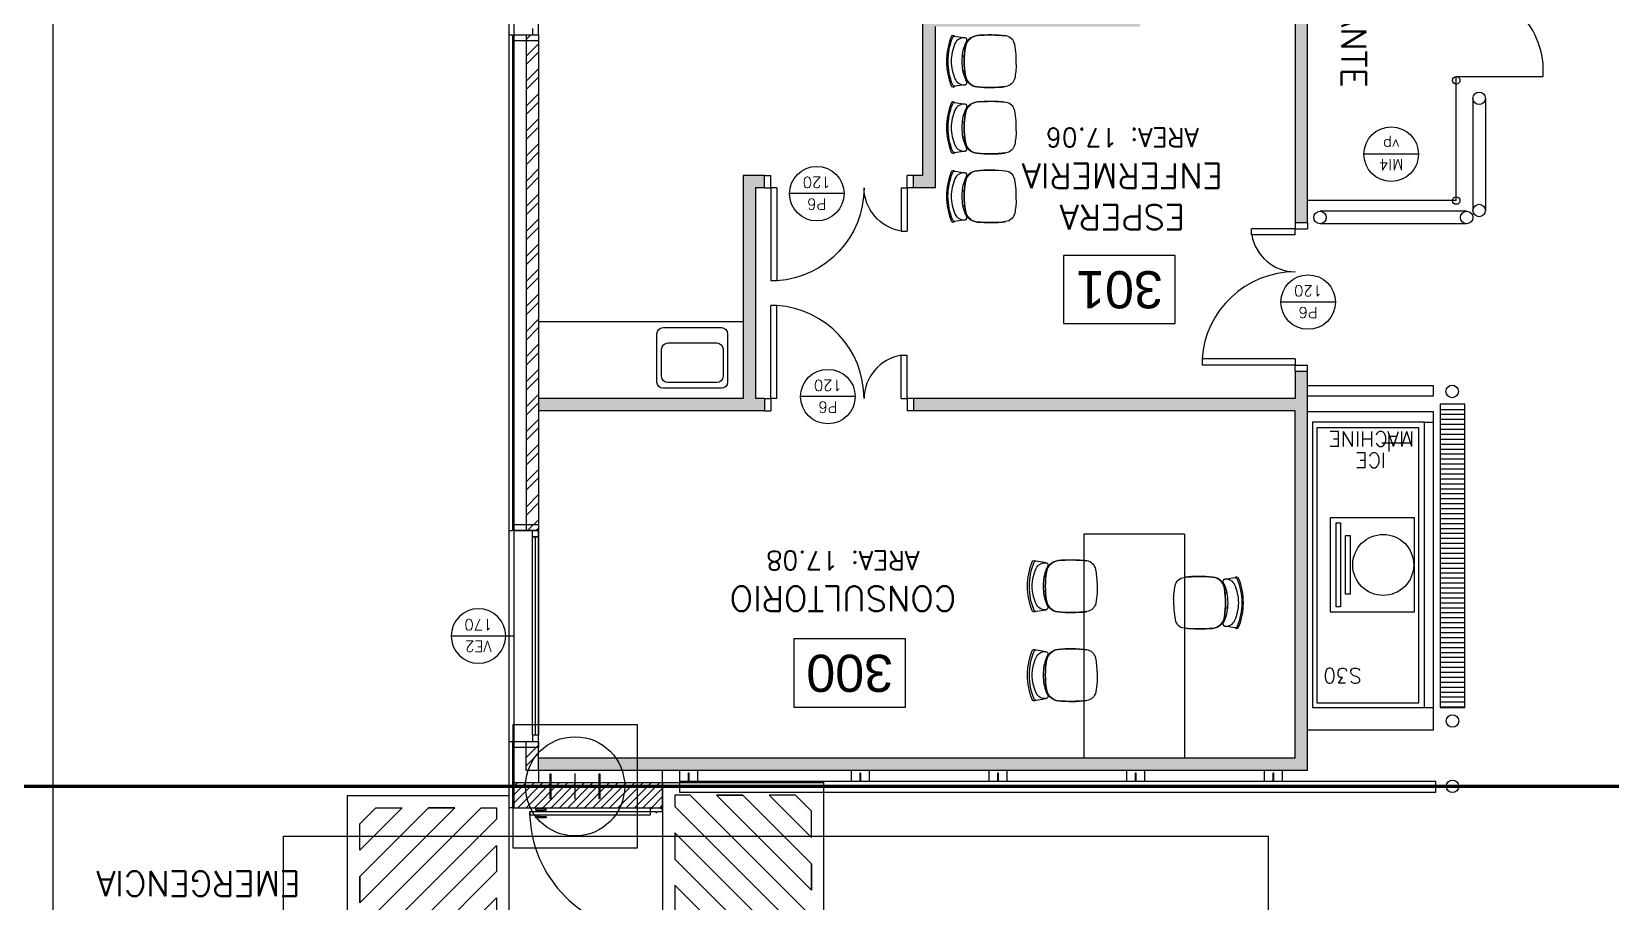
# Model space of a CAD drawing. Header units: millimetres. Extents: x 1478096 to 1808313, y 619971 to 762366.
# Drawn here: x 1521007 to 1533746, y 700893 to 707917 of the extents above; entities that cross this region are included whole.
import ezdxf
from ezdxf.enums import TextEntityAlignment as Align

# ---------------------------------------------------------------- set-up
doc = ezdxf.new("R2010")
doc.units = ezdxf.units.MM
doc.header["$LTSCALE"] = 10
for name, pattern in [('CENTERX2', [4, 2.5, -0.5, 0.5, -0.5]), ('CONTINOUS', [0]), ('SE-GRILLA$0$LR-GRILLA$0$EJES', [0.74, 0.5, -0.12, 0, -0.12])]:
    doc.linetypes.add(name, pattern=pattern)
for name, color, linetype in [('0-superficies', 7, 'Continuous'), ('0_Estructura', 251, 'Continuous'), ('A-HATCH-BLOQUE', 241, 'Continuous'), ('A-HATCH-DURLOCK', 252, 'Continuous'), ('ARQ-SEÑALP', 253, 'Continuous'), ('COSTAN-CAM-EJES', 251, 'CENTERX2'), ('DC-ARQ-0 TEXTOS', 7, 'Continuous'), ('DC-ARQ-CARPINTERIAS', 7, 'Continuous'), ('DC-ARQ-CHAPA', 7, 'Continuous'), ('DC-ARQ-CORDON', 210, 'Continuous'), ('DC-ARQ-DEF BOLARDOS', 7, 'Continuous'), ('DC-ARQ-DEF GUARDARAIL', 7, 'CONTINOUS'), ('DC-ARQ-DEFENSA', 164, 'CONTINOUS'), ('DC-ARQ-EQUIP.', 43, 'Continuous'), ('DC-ARQ-EQUIP. OFICINAS', 33, 'Continuous'), ('DC-ARQ-MURO BLOQUE', 181, 'Continuous'), ('DC-ARQ-PAINEL DURLOCK', 7, 'Continuous'), ('DC-ARQ-REJA', 8, 'Continuous'), ('DC-ARQ-VEREDAS Y URBAN', 9, 'Continuous'), ('DC-EST-CORREAS', 35, 'SE-GRILLA$0$LR-GRILLA$0$EJES'), ('TXT CARP VENTANAS', 6, 'Continuous'), ('TXT CARPINTERIAS', 2, 'Continuous')]:
    doc.layers.add(name, color=color, linetype=linetype)
doc.layers.add('DC-SUP- UTILES', color=2, linetype='Continuous', plot=False)
doc.styles.add('RE-PLANTABASE(XREF)$1$ROMANS', font='romans.shx')
doc.styles.add('ROMANS', font='romans')
doc.styles.get("Standard").update_dxf_attribs({"font": 'ARIAL.TTF'})
pattern_1 = [(225, (3172020.15, 1376323.11), (101.027881, -101.027881), []), (225, (3171952.8, 1376323.11), (101.027881, -101.027881), [])]

# ---------------------------------------------------------------- blocks, each defined once
blk = doc.blocks.new('PUERTAS 03')
at = {"layer": 'DC-ARQ-CARPINTERIAS'}
for p, q in [((1640.725, 671.146), (1640.725, 671.096)), ((1640.825, 671.096), (1640.725, 671.096)), ((1640.825, 671.146), (1640.825, 671.096)), ((1640.825, 671.046), (1640.825, 671.096)), ((1640.825, 671.096), (1641.575, 671.096)), ((1641.575, 671.046), (1641.575, 671.096)), ((1641.575, 671.046), (1641.575, 671.096)), ((1640.825, 671.046), (1641.575, 671.046)), ((1640.725, 669.946), (1640.725, 669.996)), ((1640.825, 669.996), (1640.725, 669.996)), ((1640.825, 670.046), (1640.825, 669.996)), ((1640.825, 670.046), (1641.175, 670.046)), ((1640.825, 669.946), (1640.825, 669.996)), ((1640.825, 669.996), (1641.175, 669.996)), ((1641.175, 670.046), (1641.175, 669.996))]:
    blk.add_line(p, q, dxfattribs=at)
for centre, radius, start, end in [((1640.825, 671.096), 0.752, 270, 356.1859), ((1640.82, 669.984), 0.36, 9.8989, 89.2134)]:
    blk.add_arc(centre, radius, start, end, dxfattribs=at)
blk = doc.blocks.new('A$C6FC4089E')
at = {"layer": 'DC-ARQ-CARPINTERIAS'}
for p, q in [((0.05, 1.7), (0, 1.7)), ((0, 1.7), (0, 1.65)), ((0, 1.7), (0, 0)), ((0.2, 1.7), (0, 1.7)), ((0.05, 1.65), (0.05, 1.7)), ((0.2, 0), (0.2, 1.7)), ((0, 0.05), (0, 1.65)), ((0, 1.65), (0.05, 1.65)), ((0, 1.65), (0.05, 1.65)), ((0.025, 1.65), (0.025, 0.05)), ((0.05, 1.65), (0.05, 0.05)), ((0.05, 0.05), (0, 0.05)), ((0, 0), (0, 0.05)), ((0, 0.05), (0.05, 0.05)), ((0.05, 0.05), (0.05, 0)), ((0.05, 0), (0, 0)), ((0, 0), (0.2, 0))]:
    blk.add_line(p, q, dxfattribs=at)
blk = doc.blocks.new('RE-PLANTABASE(XREF)$0$S2')
for p, q in [((-0.042, 0.018), (-0.042, 0.002)), ((0.079, 0.018), (0.079, 0.002))]:
    blk.add_line(p, q)
for points in [[(0.027, 0.436, 0.054278), (-0.136, 0.424, 0.328643), (-0.204, 0.351, 0.05523), (-0.207, 0.12, 0.340817), (-0.117, 0.026, 0.077917), (0.117, 0.026, 0.200555), (0.187, 0.069, 0.200555)], [(0.027, 0.436, -0.036492), (0.136, 0.424, -0.328643), (0.204, 0.351, -0.05523), (0.207, 0.12, -0.340817), (0.117, 0.026, -0.077917), (-0.117, 0.026, -0.200555), (-0.187, 0.069, -0.200555)], [(0.187, 0.069, -0.200555), (0.117, 0.026, -0.077917), (-0.117, 0.026, -0.340817), (-0.207, 0.12, -0.054462), (-0.205, 0.348)], [(-0.187, 0.069, 0.200555), (-0.117, 0.026, 0.077917), (0.117, 0.026, 0.340817), (0.207, 0.12, 0.054462), (0.205, 0.348)], [(0.189, 0.024), (0.202, -0.058, -0.349153), (0.191, -0.076, -0.09418), (0, -0.114, -0.094192), (-0.192, -0.076, -0.349216), (-0.202, -0.058), (-0.189, 0.024)], [(-0.202, -0.059, 0.482052), (-0.198, -0.088, 0.097119), (0, -0.126, 0.097119), (0.198, -0.088, 0.48266), (0.202, -0.059)]]:
    blk.add_lwpolyline(points, format="xyb")
blk.add_lwpolyline([(0.164, 0.037, -0.10021), (0.042, 0.002, -0.045601), (-0.042, 0.002, -0.10021), (-0.164, 0.037, 0.520466), (-0.189, 0.024, 0.340461), (-0.142, -0.058, 0.089601), (0, -0.089, 0.089601), (0.142, -0.058, 0.340461), (0.189, 0.024, 0.520466)], format="xyb", close=True)
blk = doc.blocks.new('A$C3F715146')
for p, q in [((0.975, 2.386), (0, 2.386)), ((0.07, 2.386), (0.07, 0.086)), ((0.119, 0.127), (0.119, 2.352)), ((0.119, 2.352), (0.936, 2.352)), ((0.936, 2.352), (0.936, 0.127)), ((0.975, 0.086), (0.975, 2.386)), ((0.153, 0.855), (0.153, 1.617)), ((0.153, 1.617), (0.83, 1.617)), ((0.748, 0.898), (0.748, 1.574)), ((0.748, 1.574), (0.784, 1.574)), ((0.784, 1.574), (0.784, 0.898)), ((0.83, 1.617), (0.83, 0.855)), ((0.671, 0.999), (0.671, 1.472)), ((0.671, 1.472), (0.707, 1.472)), ((0.707, 1.472), (0.707, 0.999)), ((0.707, 0.999), (0.671, 0.999)), ((0.784, 0.898), (0.748, 0.898)), ((0.83, 0.855), (0.153, 0.855)), ((0.358, 0.181), (0.358, 0.321)), ((0.17, 0.253), (0.416, 0.253)), ((0.07, 0.086), (0, 0.086)), ((0.07, 0.086), (0.975, 0.086)), ((0.936, 0.127), (0.119, 0.127))]:
    blk.add_line(p, q)
blk.add_lwpolyline([(1.015, 0), (0, 0), (0, 2.569), (1.015, 2.569)], close=True)
blk.add_circle((0.404, 1.236), 0.246)
at = {"style": 'RE-PLANTABASE(XREF)$1$ROMANS'}
for s, p in [('S30', (0.578, 2.07)), ('ICE ', (0.38, 0.332)), ('MACHINE', (0.152, 0.16))]:
    blk.add_text(s, height=0.12, dxfattribs=at).set_placement(p)
blk = doc.blocks.new('BB-PM01$0$planchuela defensa')
for points in [[(0.075, -0.088), (0.075, 0), (-0.075, 0), (-0.075, -0.088)], [(-0.002, -0.088), (-0.002, -0.019), (0.001, -0.019), (0.001, -0.088)]]:
    blk.add_lwpolyline(points)
blk = doc.blocks.new('PUERTAS -200')
at = {"layer": 'DC-ARQ-CARPINTERIAS'}
for p, q in [((1530.206, 676.714), (1530.206, 676.723)), ((1530.206, 676.682), (1530.206, 676.672)), ((1530.22, 676.714), (1530.22, 676.723)), ((1530.22, 676.682), (1530.22, 676.672)), ((1530.206, 674.805), (1530.206, 674.815)), ((1530.206, 674.774), (1530.206, 674.764)), ((1530.22, 674.805), (1530.22, 674.815)), ((1530.22, 674.774), (1530.22, 674.764))]:
    blk.add_line(p, q, dxfattribs=at)
for points in [[(1531.118, 676.714), (1531.118, 676.682), (1530.148, 676.682), (1530.148, 676.714), (1531.118, 676.714)], [(1531.118, 676.744), (1531.128, 676.744), (1531.128, 676.734), (1531.118, 676.734), (1531.118, 676.714), (1531.163, 676.714), (1531.163, 676.704), (1531.173, 676.704), (1531.173, 676.714), (1531.218, 676.714), (1531.218, 676.734), (1531.208, 676.734), (1531.208, 676.744), (1531.218, 676.744)], [(1531.118, 674.774), (1531.118, 674.805), (1530.148, 674.805), (1530.148, 674.774), (1531.118, 674.774)], [(1531.118, 674.744), (1531.128, 674.744), (1531.128, 674.754), (1531.118, 674.754), (1531.118, 674.774), (1531.163, 674.774), (1531.163, 674.784), (1531.173, 674.784), (1531.173, 674.774), (1531.218, 674.774), (1531.218, 674.754), (1531.208, 674.754), (1531.208, 674.744), (1531.218, 674.744)]]:
    blk.add_lwpolyline(points, dxfattribs=at)
for points in [[(1530.195, 676.73), (1530.195, 676.727, 0.414214), (1530.199, 676.723), (1530.277, 676.723, 0.414214), (1530.28, 676.727), (1530.28, 676.73, 0.414214), (1530.277, 676.734), (1530.199, 676.734, 0.414214)], [(1530.195, 676.665), (1530.195, 676.668, -0.414214), (1530.199, 676.672), (1530.277, 676.672, -0.414214), (1530.28, 676.668), (1530.28, 676.665, -0.414214), (1530.277, 676.661), (1530.199, 676.661, -0.414214)], [(1530.195, 674.822), (1530.195, 674.819, 0.414214), (1530.199, 674.815), (1530.277, 674.815, 0.414214), (1530.28, 674.819), (1530.28, 674.822, 0.414214), (1530.277, 674.826), (1530.199, 674.826, 0.414214)], [(1530.195, 674.757), (1530.195, 674.76, -0.414214), (1530.199, 674.764), (1530.277, 674.764, -0.414214), (1530.28, 674.76), (1530.28, 674.757, -0.414214), (1530.277, 674.753), (1530.199, 674.753, -0.414214)]]:
    blk.add_lwpolyline(points, format="xyb", close=True, dxfattribs=at)
for centre, start, end in [((1531.118, 676.714), 180, 270), ((1531.118, 674.774), 90, 180)]:
    blk.add_arc(centre, 0.97, start, end, dxfattribs=at)
blk = doc.blocks.new('SALIDA DE EMERGENCIA')
at = {"ltscale": 0.8}
for p, q in [((0.19, 1.2, 0), (1.289, 0.1, 0)), ((0.402, 1.2, 0), (1.501, 0.1, 0)), ((0.614, 1.2, 0), (1.714, 0.1, 0)), ((0.826, 1.2, 0), (1.926, 0.1, 0)), ((1.038, 1.2, 0), (2.096, 0.142, 0)), ((1.25, 1.2, 0), (2.096, 0.354, 0)), ((1.462, 1.2, 0), (2.096, 0.566, 0)), ((1.675, 1.2, 0), (2.096, 0.778, 0)), ((1.887, 1.2, 0), (2.096, 0.99, 0)), ((0.1, 1.077, 0), (1.077, 0.1, 0)), ((0.1, 0.865, 0), (0.1, 0.653, 0)), ((0.1, 0.865, 0), (0.865, 0.1, 0)), ((0.1, 0.653, 0), (0.653, 0.1, 0)), ((0.653, 0.1, 0), (0.865, 0.1, 0)), ((1.077, 0.1, 0), (1.289, 0.1, 0))]:
    blk.add_line(p, q, dxfattribs=at)
blk.add_lwpolyline([(0, 0), (0, 1.3), (2.196, 1.3), (2.196, 0)], close=True, dxfattribs=at)
for points in [[(0.1, 1.077), (0.1, 1.2), (0.19, 1.2)], [(0.402, 1.2), (0.614, 1.2)], [(0.826, 1.2), (1.038, 1.2)], [(1.25, 1.2), (1.462, 1.2)], [(1.675, 1.2), (1.887, 1.2)], [(2.096, 0.99), (2.096, 0.778)], [(0.1, 0.653), (0.1, 0.865)], [(2.096, 0.566), (2.096, 0.354)], [(0.1, 0.441), (0.441, 0.1), (0.229, 0.1), (0.1, 0.229), (0.1, 0.441)], [(2.096, 0.142), (2.096, 0.1), (1.926, 0.1)], [(0.865, 0.1), (0.653, 0.1)], [(1.289, 0.1), (1.077, 0.1)], [(1.714, 0.1), (1.501, 0.1)]]:
    blk.add_lwpolyline(points, dxfattribs=at)
blk = doc.blocks.new('SIMB-CAR')
blk.add_line((-0.5, 0), (0.5, 0))
blk.add_circle((0, 0), 0.5)
at = {"style": 'ROMANS'}
for tag, p in [('TIPO', (0, 0.192)), ('NUMERO', (0, -0.205))]:
    blk.add_attdef(tag, text='', height=0.2, dxfattribs=at).set_placement(p, align=Align.MIDDLE)

msp = doc.modelspace()

# ---------------------------------------------------------------- hatches: boundary and pattern name
h = msp.add_hatch()
h.set_pattern_fill('_USER', color=256, scale=40, angle=900, style=0, pattern_type=0)
h.set_pattern_definition([(360, (3171820.15, 1374470.122), (9e-14, 40), [])])
h.paths.add_polyline_path([(1532364.445, 702465.086), (1532564.445, 702465.086), (1532564.445, 704909.359), (1532364.445, 704909.359)])
at = {"layer": '0_Estructura'}
h = msp.add_hatch(dxfattribs=at)
h.set_pattern_fill('ANSI31', color=256, scale=2, angle=-90, style=0)
h.set_pattern_definition([(315, (2596344.7746, 6195469.1513), (4.4901280605, 4.4901280605), [])])
h.paths.add_polyline_path([(1525189.089, 701729.266), (1525189.089, 701929.266), (1525195.389, 701929.266), (1525195.389, 701729.266)])
h.paths.add_polyline_path([(1525582.789, 701729.266), (1525582.789, 701929.266), (1525589.089, 701929.266), (1525589.089, 701729.266)])
h.paths.add_polyline_path([(1525195.389, 701826.866), (1525195.389, 701831.666), (1525582.789, 701831.666), (1525582.789, 701826.866)])
at = {"layer": 'A-HATCH-BLOQUE'}
h = msp.add_hatch(dxfattribs=at)
h.set_pattern_fill('ANSI31', color=256, scale=15, angle=180)
h.set_pattern_definition([(225, (3172020.15, 1376323.114), (33.6759605, -33.6759605), [])])
h.paths.add_polyline_path([(1524895.032, 701657.037), (1526095.031, 701657.037), (1526095.031, 701857.037), (1524895.032, 701857.037)])
at = {"layer": 'A-HATCH-DURLOCK'}
h = msp.add_hatch(color=256, dxfattribs=at)
h.dxf.hatch_style = 1
h.paths.add_polyline_path([(1525095.031, 710957.036), (1528195.031, 710957.036), (1528195.031, 710849.898), (1528295.031, 710849.898), (1528295.031, 710957.036), (1529845.031, 710957.036), (1529845.031, 709357.036), (1528295.031, 709357.036), (1528295.031, 709989.898), (1528195.031, 709989.898), (1528195.031, 706757.036), (1528117.751, 706757.036), (1528117.752, 706657.036), (1528295.031, 706657.036), (1528295.031, 707957.036), (1529945.031, 707957.036), (1529945.031, 708057.036), (1529845.031, 708057.036), (1528295.031, 708057.036), (1528295.031, 709257.036), (1529845.031, 709257.036), (1529845.031, 708917.036), (1529945.031, 708917.036), (1529945.031, 709257.036), (1529945.031, 709357.036), (1529945.031, 710957.036), (1531195.031, 710957.036), (1531195.031, 709357.036), (1530806.365, 709357.036), (1530806.365, 709257.036), (1531195.031, 709257.036), (1531195.031, 706377.059), (1531295.031, 706377.058), (1531295.031, 710957.036), (1532495.032, 710957.036), (1532495.032, 717475.673), (1532395.032, 717475.673), (1532395.032, 711057.036), (1529645.032, 711057.036), (1529645.032, 714937.036), (1529545.032, 714937.036), (1529545.032, 711057.036), (1525095.031, 711057.036)])
h = msp.add_hatch(dxfattribs=at)
h.set_pattern_fill('ANSI32', color=256, scale=15, angle=180)
h.set_pattern_definition(pattern_1)
h.paths.add_polyline_path([(1524995.031, 703892.201), (1525095.031, 703892.201), (1525095.031, 707892.201), (1524995.031, 707892.201)])
h = msp.add_hatch(color=256, dxfattribs=at)
h.dxf.hatch_style = 1
h.paths.add_polyline_path([(1525095.031, 701957.004), (1531295.031, 701957.036), (1531295.031, 705177.059), (1531195.03, 705177.061), (1531195.031, 704957.036), (1528117.752, 704957.036), (1528117.751, 704857.036), (1531195.031, 704857.036), (1531195.031, 702057.036), (1525094.998, 702057.036)])
h.paths.add_polyline_path([(1525095.031, 704857.036), (1526917.752, 704857.036), (1526917.754, 704957.036), (1526845.031, 704957.036), (1526845.031, 706657.036), (1526917.754, 706657.036), (1526917.752, 706757.036), (1526745.031, 706757.036), (1526745.031, 704957.036), (1525095.031, 704957.036)])
h = msp.add_hatch(dxfattribs=at)
h.set_pattern_fill('ANSI32', color=256, scale=15, angle=180)
h.set_pattern_definition(pattern_1)
h.paths.add_polyline_path([(1524995.031, 701957.003), (1525095.031, 701957.004), (1525095.031, 701957.036), (1525094.954, 702192.201), (1524994.954, 702192.201)])

# ---------------------------------------------------------------- linework, layer by layer
msp.add_lwpolyline([(1532364.445, 702465.086), (1532564.445, 702465.086), (1532564.445, 704913.277), (1532364.445, 704913.277)], close=True)
at = {"layer": '0-superficies'}
msp.add_lwpolyline([(1641041.817, 738426.962), (1522042.066, 738427.02), (1522042.063, 735317.041), (1506281.021, 735317.058), (1506244.743, 735317.055), (1506244.9, 725919.201), (1515007.624, 725919.201), (1515007.624, 729331.139), (1524854.996, 729331.139), (1524854.996, 680527.061), (1522092.045, 680527.061), (1522092.045, 678926.47), (1524855.046, 678926.47), (1524855.046, 673126.47), (1517295.034, 673126.451), (1517295.034, 669026.47), (1516295.034, 669026.451), (1516295.045, 663826.47), (1524855.031, 663826.45), (1524855.031, 647228.149), (1641041.817, 647228.17)], dxfattribs=at)
at = {"layer": '0_Estructura'}
for p, q in [((1525389.089, 701724.755), (1525389.089, 701933.777)), ((1525689.089, 701829.266), (1525089.089, 701829.266))]:
    msp.add_line(p, q, dxfattribs=at)
for points in [[(1525889.541, 701329.266), (1524889.541, 701329.266), (1524889.541, 702329.266), (1525889.541, 702329.266)], [(1525189.089, 701729.266), (1525189.089, 701929.266), (1525195.389, 701929.266), (1525195.389, 701729.266)], [(1525582.789, 701729.266), (1525582.789, 701929.266), (1525589.089, 701929.266), (1525589.089, 701729.266)], [(1525195.389, 701826.866), (1525195.389, 701831.666), (1525582.789, 701831.666), (1525582.789, 701826.866)]]:
    msp.add_lwpolyline(points, close=True, dxfattribs=at)
msp.add_circle((1525389.541, 701829.266), 400, dxfattribs=at)
at = {"layer": 'COSTAN-CAM-EJES', "const_width": 25}
msp.add_lwpolyline([(1478108.728, 701829.267), (1676824.92, 701829.267)], dxfattribs=at)
at = {"layer": 'DC-ARQ-0 TEXTOS'}
for points in [[(1529329.168, 706111.958), (1529329.168, 705561.958), (1530229.168, 705561.958), (1530229.168, 706111.958)], [(1527153.956, 703018.457), (1527153.956, 702468.457), (1528053.956, 702468.457), (1528053.956, 703018.457)]]:
    msp.add_lwpolyline(points, close=True, dxfattribs=at)
at = {"layer": 'DC-ARQ-CARPINTERIAS'}
for p, q in [((1524894.993, 709592.201), (1524895.031, 707892.201)), ((1525095.031, 707892.201), (1525094.993, 709592.201)), ((1524895.031, 707892.201), (1525095.031, 707892.201)), ((1525045.031, 707942.201), (1525045.031, 707892.201)), ((1525045.031, 707892.201), (1525095.031, 707892.201)), ((1525095.031, 707892.201), (1525095.031, 707942.201))]:
    msp.add_line(p, q, dxfattribs=at)
at = {"layer": 'DC-ARQ-CHAPA'}
for p, q in [((1524855.031, 707892.18), (1524855.031, 703892.18)), ((1524855.031, 707892.18), (1524885.031, 707892.18)), ((1524885.031, 707892.18), (1524885.031, 703892.18)), ((1524855.031, 703892.18), (1524885.031, 703892.18)), ((1524855.031, 702192.18), (1524855.031, 701657.037)), ((1524855.031, 702192.18), (1524885.031, 702192.18)), ((1524885.031, 702192.18), (1524885.031, 701657.037)), ((1524885.031, 701657.037), (1524855.031, 701657.037)), ((1524885.031, 701657.037), (1524855.031, 701657.037))]:
    msp.add_line(p, q, dxfattribs=at)
at = {"layer": 'DC-ARQ-CORDON'}
for p, q in [((1524894.954, 707892.201), (1525095.031, 707892.201)), ((1524895.031, 707892.201), (1524895.031, 703892.201)), ((1524895.031, 703892.201), (1524995.031, 703892.201)), ((1524894.954, 702192.201), (1525095.031, 702192.201)), ((1524895.031, 702192.201), (1524895.032, 701857.037)), ((1525095.031, 701957.036), (1525095.031, 701857.037))]:
    msp.add_line(p, q, dxfattribs=at)
at = {"layer": 'DC-ARQ-DEF BOLARDOS', "ltscale": 200}
for centre, radius in [((1532461.549, 705014.717), 50.444), ((1532464.445, 702355.984), 50), ((1532464.445, 701829.266), 50)]:
    msp.add_circle(centre, radius, dxfattribs=at)
at = {"layer": 'DC-ARQ-DEF GUARDARAIL'}
for points in [[(1532629.201, 707378.301), (1532629.199, 706474.301)], [(1532730.089, 707378.301), (1532730.087, 706474.301)], [(1532578.754, 706467.663), (1531396.787, 706467.665)], [(1532578.754, 706366.774), (1531396.787, 706366.777)]]:
    msp.add_lwpolyline(points, dxfattribs=at)
at = {"layer": 'DC-ARQ-DEF GUARDARAIL', "ltscale": 200}
for centre in [(1532679.645, 707378.301), (1532679.643, 706474.301), (1531396.787, 706417.221), (1532578.754, 706417.219)]:
    msp.add_circle(centre, 50.444, dxfattribs=at)
at = {"layer": 'DC-ARQ-DEFENSA'}
msp.add_line((1526230.673, 701868.575), (1526230.673, 701783.575), dxfattribs=at)
msp.add_lwpolyline([(1532309.709, 704976.635), (1531295.031, 704976.635), (1531295.031, 705062.307), (1532309.709, 705062.307)], close=True, dxfattribs=at)
msp.add_lwpolyline([(1526230.673, 701783.575), (1532330.59, 701783.577), (1532330.59, 701868.577), (1526230.673, 701868.575)], dxfattribs=at)
at = {"layer": 'DC-ARQ-EQUIP. OFICINAS'}
for p, q in [((1526745.031, 705576.067), (1525095.031, 705576.067)), ((1529493.189, 703864.302), (1529493.189, 702057.036)), ((1530302.585, 703864.302), (1529493.189, 703864.302)), ((1530302.585, 703864.302), (1530302.585, 702057.036))]:
    msp.add_line(p, q, dxfattribs=at)
for points in [[(1526099.137, 705529.325), (1526569.792, 705529.325, -0.414213562), (1526619.792, 705479.325), (1526619.792, 705089.913, -0.414213562), (1526569.792, 705039.913), (1526099.137, 705039.913, -0.414213562), (1526049.137, 705089.913), (1526049.137, 705479.325, -0.414213562)], [(1526099.137, 705529.325), (1526569.792, 705529.325, -0.414213562), (1526619.792, 705479.325), (1526619.792, 705089.913, -0.414213562), (1526569.792, 705039.913), (1526099.137, 705039.913, -0.414213562), (1526049.137, 705089.913), (1526049.137, 705479.325, -0.414213562)], [(1526137.131, 705405.931), (1526532.502, 705405.931, -0.414213562), (1526582.502, 705355.931), (1526582.502, 705136.462, -0.414213562), (1526532.502, 705086.462), (1526137.131, 705086.462, -0.414213562), (1526087.131, 705136.462), (1526087.131, 705355.931, -0.414213562)], [(1526137.131, 705405.931), (1526532.502, 705405.931, -0.414213562), (1526582.502, 705355.931), (1526582.502, 705136.462, -0.414213562), (1526532.502, 705086.462), (1526137.131, 705086.462, -0.414213562), (1526087.131, 705136.462), (1526087.131, 705355.931, -0.414213562)]]:
    msp.add_lwpolyline(points, format="xyb", close=True, dxfattribs=at)
at = {"layer": 'DC-ARQ-MURO BLOQUE'}
for p, q in [((1524894.954, 707892.201), (1525094.954, 707892.201)), ((1524894.954, 702192.201), (1525094.954, 702192.201)), ((1526095.031, 701857.037), (1526095.031, 701957.036)), ((1526095.031, 701857.037), (1526095.031, 701657.037)), ((1525095.032, 701657.037), (1526095.032, 701657.037))]:
    msp.add_line(p, q, dxfattribs=at)
msp.add_lwpolyline([(1524895.032, 701857.037), (1524895.032, 701657.037), (1526095.032, 701657.037), (1526095.032, 701857.037), (1524895.032, 701857.037)], dxfattribs=at)
at = {"layer": 'DC-ARQ-PAINEL DURLOCK'}
for p, q in [((1531295.031, 706377.058), (1531295.031, 710957.036)), ((1528195.031, 706757.036), (1528195.031, 709989.898)), ((1531195.031, 709257.036), (1531195.031, 706377.059)), ((1524995.031, 707892.201), (1524995.031, 703892.201)), ((1525095.031, 707892.201), (1525095.031, 703892.201)), ((1528295.031, 706657.036), (1528295.031, 707957.036)), ((1526745.031, 706757.036), (1526745.031, 704957.036)), ((1526917.752, 706757.036), (1526745.031, 706757.036)), ((1526917.754, 706657.036), (1526917.752, 706757.036)), ((1528117.752, 706657.036), (1528117.751, 706757.036)), ((1528195.031, 706757.036), (1528117.752, 706757.036)), ((1526917.754, 706657.036), (1526845.031, 706657.036)), ((1526845.031, 706657.036), (1526845.031, 704957.036)), ((1528295.031, 706657.036), (1528117.752, 706657.036)), ((1531195.031, 706377.059), (1531295.031, 706377.058)), ((1531195.03, 705177.061), (1531195.031, 704957.036)), ((1531195.031, 705177.061), (1531295.031, 705177.059)), ((1531295.031, 701957.036), (1531295.031, 705177.059)), ((1526745.031, 704957.036), (1525095.031, 704957.036)), ((1526917.754, 704957.036), (1526845.031, 704957.036)), ((1526917.754, 704957.036), (1526917.752, 704857.036)), ((1528117.752, 704957.036), (1528117.751, 704857.036)), ((1531195.031, 704957.036), (1528117.752, 704957.036)), ((1526917.752, 704857.036), (1525095.031, 704857.036)), ((1531195.031, 704857.036), (1528117.751, 704857.036)), ((1531195.031, 702057.036), (1531195.031, 704857.036)), ((1524995.031, 703892.201), (1525095.031, 703892.201)), ((1524995.031, 701957.003), (1524994.954, 702192.168)), ((1525095.031, 701957.036), (1525094.954, 702192.201)), ((1531195.031, 702057.036), (1525095.031, 702057.036)), ((1531295.031, 701957.036), (1524995.031, 701957.003))]:
    msp.add_line(p, q, dxfattribs=at)
at = {"layer": 'DC-ARQ-REJA'}
for p, q in [((1532495.032, 707553.872), (1533195.032, 707553.872)), ((1532495.032, 706553.872), (1532495.032, 707553.872)), ((1532495.032, 706553.872), (1531295.031, 706553.872))]:
    msp.add_line(p, q, dxfattribs=at)
for centre in [(1532495.032, 707523.872), (1532495.032, 706553.872)]:
    msp.add_circle(centre, 30, dxfattribs=at)
msp.add_arc((1532544.262, 707603.102), 652.629, 355.6738144, 94.3261856, dxfattribs=at)
at = {"layer": 'DC-ARQ-VEREDAS Y URBAN'}
msp.add_line((1521178.056, 730654.938), (1521178.035, 639586.125), dxfattribs=at)
at = {"layer": 'DC-EST-CORREAS'}
for points in [[(1525095.032, 707842.201), (1524895.033, 707842.201), (1524895.033, 707892.201), (1525095.032, 707892.201)], [(1525095.032, 703892.201), (1524895.033, 703892.201), (1524895.033, 703942.201), (1525095.032, 703942.201)], [(1525095.032, 702142.201), (1524895.033, 702142.201), (1524895.033, 702192.201), (1525095.032, 702192.201)]]:
    msp.add_lwpolyline(points, close=True, dxfattribs=at)
at = {"layer": 'DC-SUP- UTILES'}
msp.add_lwpolyline([(1530978.332, 677093.502), (1523038.694, 677093.502), (1523038.694, 701428.551), (1530978.332, 701428.551)], close=True, dxfattribs=at)
at = {"layer": 'TXT CARP VENTANAS'}
msp.add_line((1524830.595, 703042.201), (1524895.031, 703042.201), dxfattribs=at)

# ---------------------------------------------------------------- block references
at = {"layer": 'ARQ-SEÑALP', "yscale": 1000, "zscale": 1000}
for p, xscale, rotation in [((1527394.742, 701857.037), -1000, 90), ((1523555.342, 701755.076), 1000, 270)]:
    msp.add_blockref('SALIDA DE EMERGENCIA', p, dxfattribs=dict(at, xscale=xscale, rotation=rotation))
at = {"layer": 'DC-ARQ-CARPINTERIAS', "yscale": 1000, "zscale": 1000}
for name, p, xscale, rotation in [('PUERTAS 03', (2198063.807, 2347482.153), -1000, 90), ('PUERTAS 03', (3172020.149, 1376323.114), 1000, 180), ('PUERTAS 03', (2198063.807, -935868.082), 1000, 90), ('A$C6FC4089E', (1525095.032, 703892.2), 1000, 180)]:
    msp.add_blockref(name, p, dxfattribs=dict(at, xscale=xscale, rotation=rotation))
at = {"layer": 'DC-ARQ-CARPINTERIAS', "xscale": 1000, "yscale": 1000, "zscale": 1000}
msp.add_blockref('PUERTAS -200', (-5123.18, 24913.537), dxfattribs=at)
at = {"layer": 'DC-ARQ-DEFENSA', "extrusion": (0, 0, -1), "xscale": -1000, "yscale": 1000, "zscale": -1000, "rotation": 359.9999473478869}
for p in [(-1526305.673, 701957.036), (-1527690.031, 701957.036), (-1528800.031, 701957.036), (-1529910.031, 701957.036), (-1531020.031, 701957.036)]:
    msp.add_blockref('BB-PM01$0$planchuela defensa', p, dxfattribs=at)
at = {"layer": 'DC-ARQ-EQUIP.', "xscale": 1000, "yscale": 1000, "zscale": 1000, "rotation": 180}
msp.add_blockref('A$C3F715146', (1532309.709, 704851.472), dxfattribs=at)
at = {"layer": 'DC-ARQ-EQUIP. OFICINAS', "yscale": 1000, "zscale": 1000}
for p, xscale, rotation in [((1528510.808, 707677.995), 1000, 270), ((1528510.808, 707142.53), 1000, 270), ((1528510.646, 706588.18), 1000, 270), ((1529164.284, 703443.089), -1000, 270), ((1530652.084, 703310.693), 1000, 90), ((1529164.281, 702726.43), -1000, 270)]:
    msp.add_blockref('RE-PLANTABASE(XREF)$0$S2', p, dxfattribs=dict(at, xscale=xscale, rotation=rotation))
at = {"layer": 'TXT CARP VENTANAS'}
ref = msp.add_blockref('SIMB-CAR', (1524610.595, 703042.201), dxfattribs=dict(at, xscale=-440.0000000000546, yscale=440.0000000000546, zscale=440.0000000000546, rotation=180))
ref.add_attrib('NUMERO', '170', dxfattribs={"layer": '0', "height": 88, "rotation": 180, "style": 'ROMANS'}).set_placement((1524610.595, 703132.606), align=Align.MIDDLE)
ref.add_attrib('TIPO', 'VE2', dxfattribs={"layer": '0', "height": 88, "rotation": 180, "style": 'ROMANS'}).set_placement((1524610.595, 702957.822), align=Align.MIDDLE)
at = {"layer": 'TXT CARPINTERIAS', "xscale": 440.0000000000546, "yscale": 440.0000000000546, "zscale": 440.0000000000546, "rotation": 180}
for p, values in [((1531970.698, 706928.481), {'NUMERO': 'vp', 'TIPO': 'MI4'}), ((1527338.337, 706610.178), {'NUMERO': '120', 'TIPO': 'P6'}), ((1531300.631, 705735.609), {'NUMERO': '120', 'TIPO': 'P6'}), ((1527428.333, 704972.881), {'NUMERO': '120', 'TIPO': 'P6'})]:
    msp.add_blockref('SIMB-CAR', p, dxfattribs=at).add_auto_attribs(values)

# ---------------------------------------------------------------- texts
at = {"layer": 'DC-ARQ-0 TEXTOS', "attachment_point": 5}
for s, insert, char_height, width, rotation in [('{\\Fromans|c0;SANITIZANTE}', (1531669.189, 708265.397), 200, 3964.44731, 270), ('{\\Fromans|c0;ESPERA\\PENFERMERIA\\P\\H0.75x;AREA: 17.06}', (1529802.588, 706729.13), 200, 3964.44731, 180), ('301', (1529779.168, 705836.958), 300, 801.45132, 180), ('{\\Fromans|c0;CONSULTORIO\\P\\H0.75x;AREA: 17.08}', (1527549.566, 703485.246), 200, 3964.44731, 180), ('300', (1527603.956, 702743.457), 300, 801.45132, 180), ('{\\Fromans|c0;SALIDA DE \\PEMERGENCIA}', (1522351.715, 700710.963), 200, 1232.25396, 180)]:
    msp.add_mtext(s, dxfattribs=dict(at, insert=insert, char_height=char_height, width=width, rotation=rotation))

doc.saveas('drawing.dxf')
